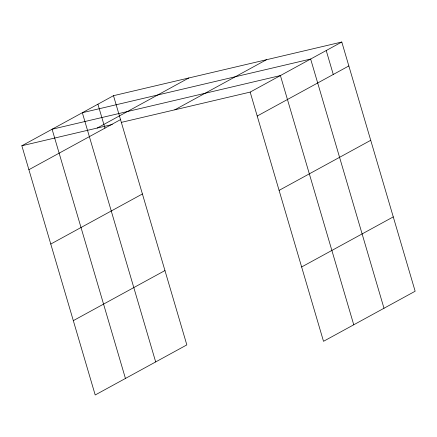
<?xml version="1.0" encoding="UTF-8"?>
<svg xmlns="http://www.w3.org/2000/svg" width="437" height="437" viewBox="0 0 437 437"><rect width="100%" height="100%" fill="white"/><g stroke="black" fill="none" stroke-linecap="round" stroke-linejoin="round"><path stroke-width="0.66" d="M113.489 95.687L186.834 344.902L95.2 394.982L21.85 145.767L113.489 95.687L341.8 42.018L415.15 291.233L323.511 341.313L250.166 92.098L341.8 42.018M97.194 128.057L188.833 77.977M28.897 169.698L120.53 119.618M174.822 109.807L266.461 59.727M257.207 116.034L348.846 65.954M50.774 244.043L142.413 193.962M279.09 190.374L370.729 140.299M73.318 320.638L164.957 270.558M301.634 266.974L393.267 216.894M21.85 145.767L112.325 124.496M121.535 122.333L250.166 92.098M326.226 50.534L333.267 74.465M383.992 308.26L310.647 59.044L82.331 112.713L155.681 361.929M353.752 324.789L280.407 75.574L52.09 129.237L125.441 378.453M97.91 104.197L104.951 128.134"/></g></svg>
